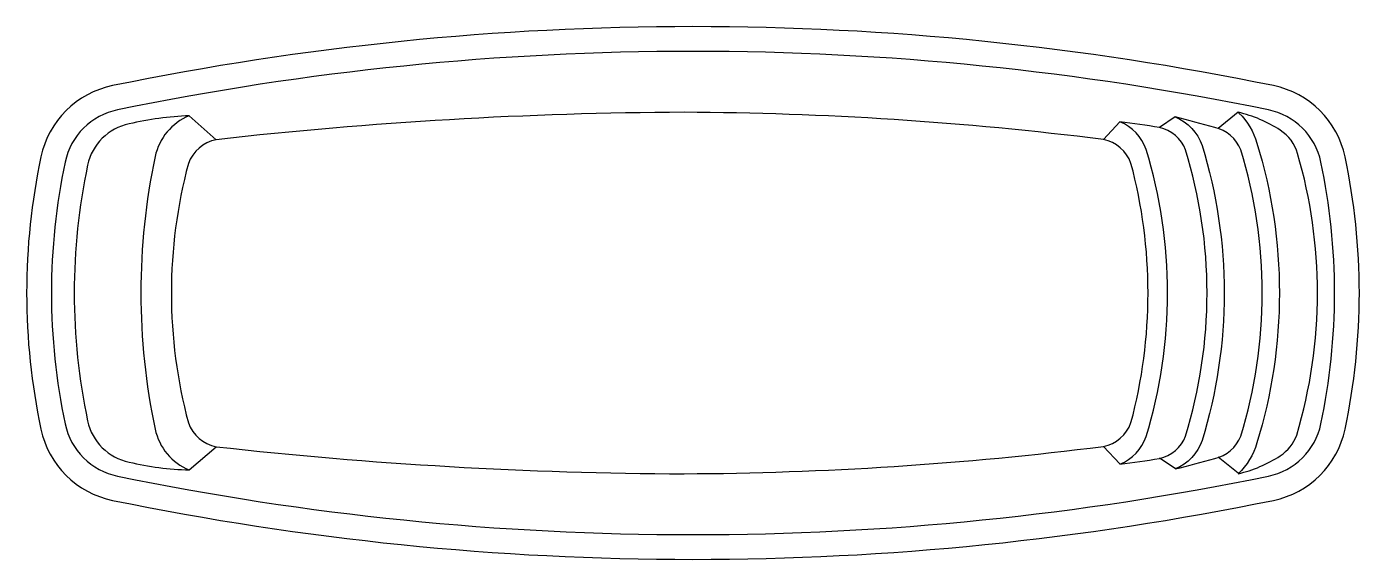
# Model space of a CAD drawing. Header units: millimetres. Extents: x 44.96 to 51.96, y 23.68 to 26.48.
import ezdxf

# ---------------------------------------------------------------- set-up
doc = ezdxf.new("R2010")
doc.units = ezdxf.units.MM
doc.header["$LTSCALE"] = 10
doc.layers.add('piscinas_igui', color=3, linetype='Continuous')

msp = doc.modelspace()

# ---------------------------------------------------------------- linework, layer by layer
at = {"layer": 'piscinas_igui', "color": 2}
for p, q in [((45.8153, 26.0096), (45.9564, 25.8837)), ((50.9945, 26.0031), (50.9118, 25.9476)), ((45.8153, 24.148), (45.9564, 24.2701)), ((50.9945, 24.1552), (50.9118, 24.2106)), ((51.3249, 24.1303), (51.2202, 24.2156))]:
    msp.add_line(p, q, dxfattribs=at)
at = {"layer": 'piscinas_igui', "color": 1}
for p, q in [((50.7045, 25.9781), (50.617, 25.8848)), ((50.7045, 24.1802), (50.6187, 24.2716))]:
    msp.add_line(p, q, dxfattribs=at)
at = {"layer": 'piscinas_igui'}
for points in [[(51.9617, 25.078, 0.052205), (51.8868, 25.7932, 0.298231), (51.5101, 26.1678, 0.050751), (48.4617, 26.478, 0.050751), (45.4134, 26.1678, 0.298231), (45.0366, 25.7932, 0.052205), (44.9617, 25.078, 0.052205), (45.0366, 24.3628, 0.298231), (45.4134, 23.9882, 0.050751), (48.4617, 23.678, 0.050751), (51.5101, 23.9882, 0.298231), (51.8868, 24.3628, 0.052205)], [(51.8317, 25.078, 0.052205), (51.7597, 25.7663, 0.298231), (51.4839, 26.0405, 0.050751), (48.4617, 26.348, 0.050751), (45.4396, 26.0405, 0.298231), (45.1638, 25.7663, 0.052205), (45.0917, 25.078, 0.052205), (45.1638, 24.3898, 0.298231), (45.4396, 24.1156, 0.050751), (48.4617, 23.808, 0.050751), (51.4839, 24.1156, 0.298231), (51.7597, 24.3898, 0.052205)]]:
    msp.add_lwpolyline(points, format="xyb", close=True, dxfattribs=at)
at = {"layer": 'piscinas_igui', "color": 2}
for points in [[(45.8153, 26.0096, 0.047621), (45.4997, 25.967, 0.298231), (45.2821, 25.7507, 0.052205), (45.2117, 25.078, 0.052205), (45.2821, 24.4053, 0.298231), (45.4997, 24.189, 0.052574), (45.8153, 24.148, 0.003532)], [(45.8153, 26.0096, 0.248073), (45.6367, 25.7954, 0.052205), (45.5617, 25.0788, 0.052205), (45.6367, 24.3621, 0.248073), (45.8153, 24.148, 0.248073)]]:
    msp.add_lwpolyline(points, format="xyb", dxfattribs=at)
at = {"layer": 'piscinas_igui', "color": 1}
msp.add_lwpolyline([(50.8517, 25.078, 0.065549), (50.7623, 25.7595, 0.262985), (50.617, 25.8848, 0.030062), (48.4146, 26.028, 0.026946), (45.9564, 25.8837, 0.262985), (45.8111, 25.7583, 0.065549), (45.7217, 25.0769, 0.065549), (45.8111, 24.3955, 0.262985), (45.9564, 24.2701, 0.026947), (48.4146, 24.128, 0.030062), (50.617, 24.2713, 0.262985), (50.7623, 24.3966, 0.065549)], format="xyb", close=True, dxfattribs=at)
for points in [[(50.7045, 24.1781, 0.011065), (50.9118, 24.2085, 0.255022), (51.0489, 24.3264, 0.07478), (51.1617, 25.0781, 0.07478), (51.0489, 25.8297, 0.255022), (50.9118, 25.9476, 0.010667), (50.7045, 25.9781)], [(50.7045, 24.1781, 0.217918), (50.8415, 24.3239, 0.07478), (50.9548, 25.0781, 0.07478), (50.8415, 25.8322, 0.217714), (50.7045, 25.9781)]]:
    msp.add_lwpolyline(points, format="xyb", dxfattribs=at)
at = {"layer": 'piscinas_igui', "color": 2}
for points in [[(50.9945, 26.0031, -0.217714), (51.1354, 25.8532, -0.07478), (51.2517, 25.078, -0.07478), (51.1354, 24.3029, -0.217918), (50.9945, 24.1531, 0.010804), (51.2018, 24.2084, 0.255022), (51.3389, 24.3264, 0.07478), (51.4517, 25.078, 0.07478), (51.3389, 25.8297, 0.255022), (51.2018, 25.9476, 0.010415)], [(51.3293, 26.0237, -0.131028), (51.4235, 25.8663, -0.074697), (51.5417, 25.078, -0.074697), (51.4235, 24.2897, -0.135448), (51.3249, 24.128, 0.08841), (51.5465, 24.2224, 0.162173), (51.6329, 24.3314, 0.072564), (51.7417, 25.0788, 0.071045), (51.6374, 25.811, 0.17898), (51.5465, 25.9336, 0.08841), (51.3249, 26.028, -0.004343)]]:
    msp.add_lwpolyline(points, format="xyb", close=True, dxfattribs=at)
msp.add_lwpolyline([(51.3249, 26.028), (51.2202, 25.9427)], dxfattribs=at)

doc.saveas('drawing.dxf')
